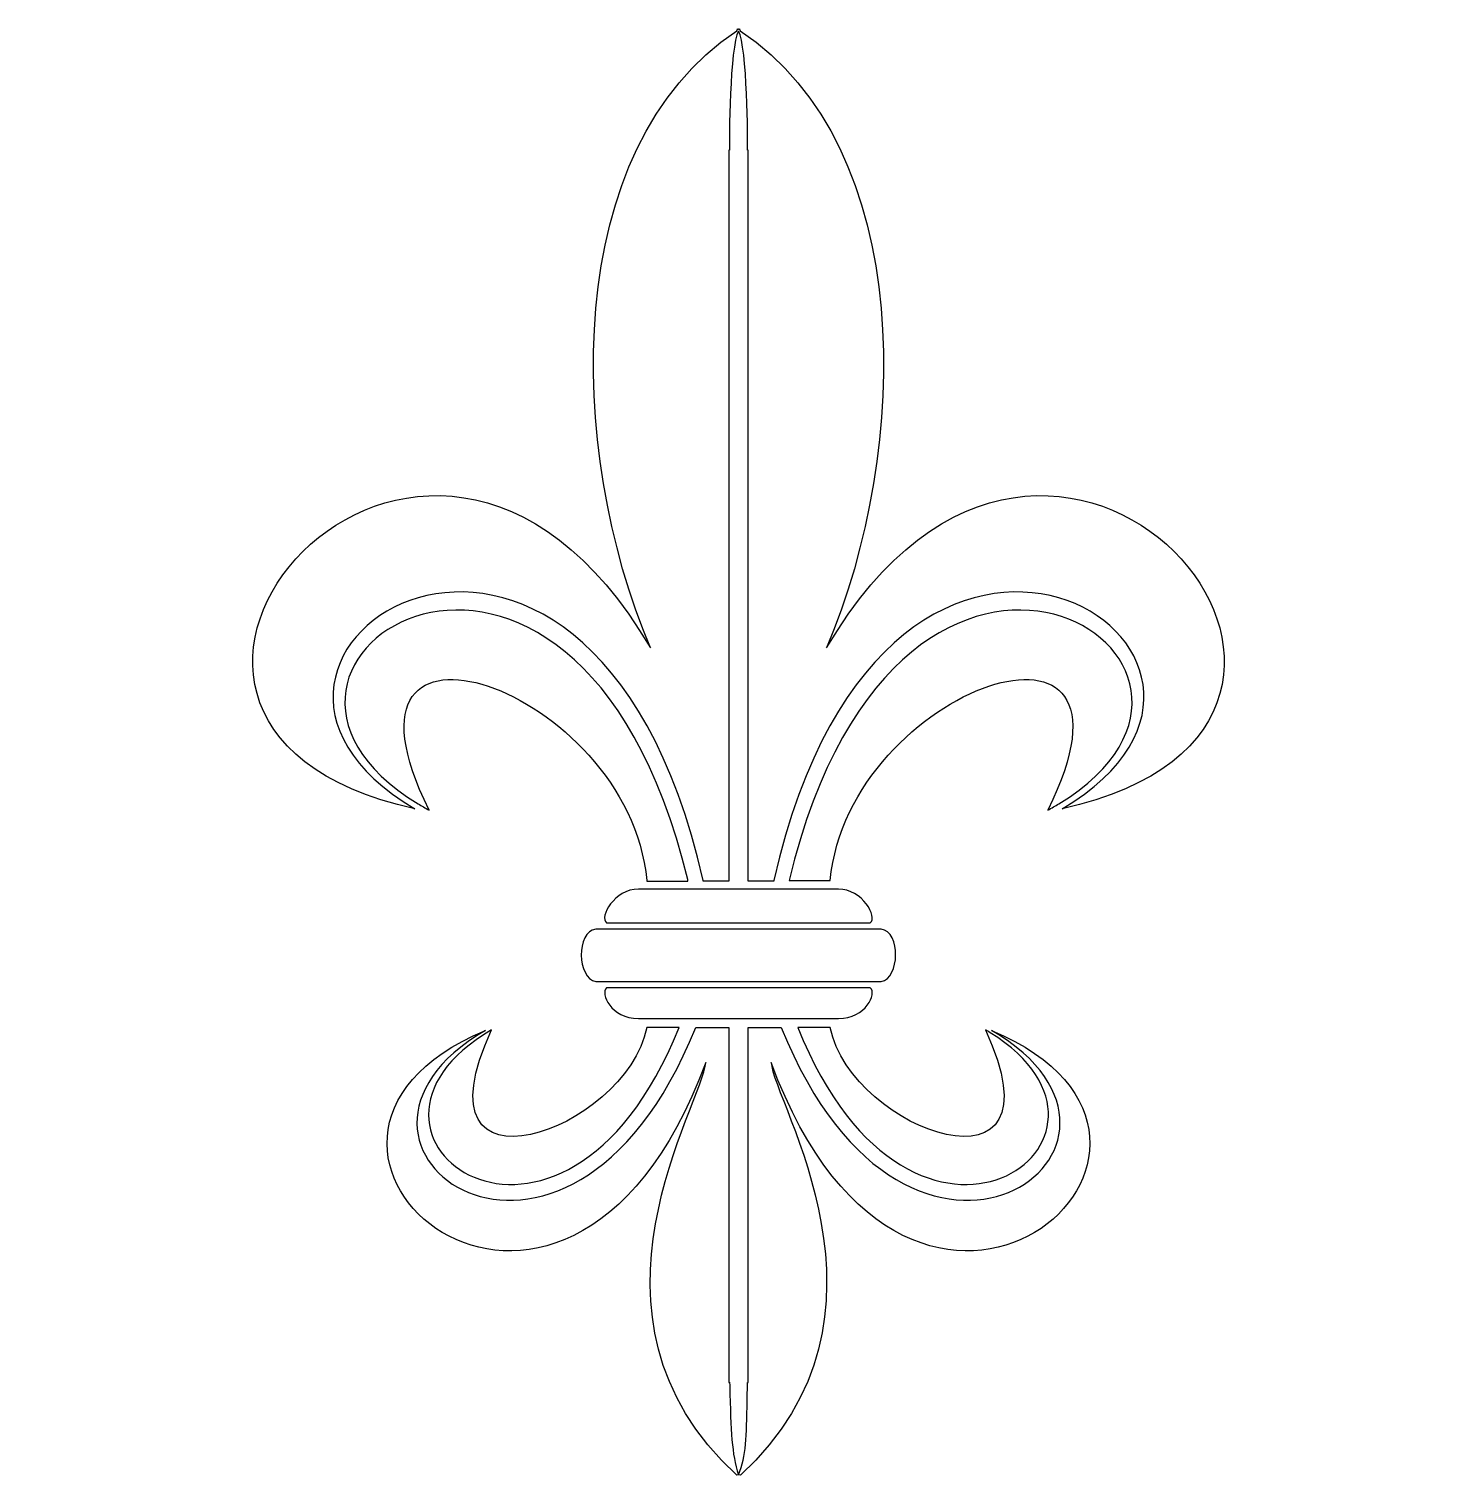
# Model space of a CAD drawing. Header units: centimetres. Extents: x -10.3 to 10.3, y -10.5 to 10.4.
import ezdxf

# ---------------------------------------------------------------- set-up
doc = ezdxf.new("R2010")
doc.units = ezdxf.units.CM
doc.header["$MEASUREMENT"] = 0
doc.layers.add('Layer 1', color=7, linetype='Continuous')

msp = doc.modelspace()

# ---------------------------------------------------------------- linework, layer by layer
at = {"layer": 'Layer 1'}
for points, knots in [([(0.02627, 10.42371), (0.02111, 10.43406), (0.01577, 10.44284), (0.01016, 10.44956), (0.01016, 10.44956), (0.01016, 10.44956), (0.00045, 10.44144), (0.00045, 10.44144), (0.00045, 10.44144), (0.00045, 10.44144), (0.0004, 10.44144), (0.0004, 10.44144), (0.0004, 10.44144), (0.0004, 10.44144), (0.00034, 10.44144), (0.00034, 10.44144), (0.00034, 10.44144), (0.00034, 10.44144), (-0.00942, 10.44962), (-0.00942, 10.44962), (-0.00942, 10.44962), (-0.01516, 10.44285), (-0.02077, 10.43406), (-0.02617, 10.42327), (-0.02617, 10.42327), (-2.57125, 8.72046), (-2.4968, 4.39175), (-1.27516, 1.48694), (-1.27516, 1.48694), (-4.55411, 7.10052), (-10.27023, 0.37587), (-4.68371, -0.83987), (-4.68371, -0.83987), (-8.45275, 1.36863), (-2.17435, 5.43965), (-0.51128, -1.87762), (-0.51128, -1.87762), (-0.51128, -1.87762), (-0.51128, -1.8904), (-0.51128, -1.8904), (-0.51128, -1.8904), (-0.51128, -1.8904), (-0.14052, -1.89039), (-0.14052, -1.89039), (-0.14052, -1.89039), (-0.14052, -1.89039), (-0.14052, -1.87761), (-0.14052, -1.87761), (-0.14052, -1.87761), (-0.14052, -1.87761), (-0.14052, -1.86486), (-0.14052, -1.86486), (-0.14052, -1.86486), (-0.14052, -1.86486), (-0.14052, 8.69487), (-0.14052, 8.69487), (-0.14052, 8.69487), (-0.14052, 8.69487), (-0.14052, 8.69487), (-0.14052, 8.69487), (-0.14052, 8.69487), (-0.14052, 8.69487), (-0.12777, 8.69622), (-0.12777, 8.69622), (-0.12777, 8.69622), (-0.13872, 8.80174), (-0.12624, 10.19985), (0.00029, 10.41847), (0.00029, 10.41847), (0.12785, 10.1976), (0.13824, 8.80351), (0.1284, 8.69601), (0.1284, 8.69601), (0.1284, 8.69601), (0.14113, 8.69487), (0.14113, 8.69487), (0.14113, 8.69487), (0.14113, 8.69487), (0.14113, -1.86486), (0.14113, -1.86486), (0.14113, -1.86486), (0.14113, -1.86486), (0.14113, -1.87761), (0.14113, -1.87761), (0.14113, -1.87761), (0.14113, -1.87761), (0.14113, -1.89039), (0.14113, -1.89039), (0.14113, -1.89039), (0.14113, -1.89039), (0.51189, -1.8904), (0.51189, -1.8904), (0.51189, -1.8904), (0.51189, -1.8904), (0.51189, -1.87767), (0.51189, -1.87767), (0.51189, -1.87767), (2.17496, 5.43959), (8.45336, 1.36864), (4.68313, -0.83987), (4.68313, -0.83987), (10.27084, 0.37586), (4.55359, 7.10057), (1.2758, 1.4869), (1.2758, 1.4869), (2.49642, 4.3919), (2.57191, 8.72128), (0.02627, 10.42371), (0.02627, 10.42371), (0.02627, 10.42371), (0.02627, 10.42371), (0.02627, 10.42371)], [0, 0, 0, 0, 0.03448276, 0.03448276, 0.03448276, 0.03448276, 0.06896552, 0.06896552, 0.06896552, 0.06896552, 0.10344828, 0.10344828, 0.10344828, 0.10344828, 0.13793103, 0.13793103, 0.13793103, 0.13793103, 0.17241379, 0.17241379, 0.17241379, 0.17241379, 0.20689655, 0.20689655, 0.20689655, 0.20689655, 0.24137931, 0.24137931, 0.24137931, 0.24137931, 0.27586207, 0.27586207, 0.27586207, 0.27586207, 0.31034483, 0.31034483, 0.31034483, 0.31034483, 0.34482759, 0.34482759, 0.34482759, 0.34482759, 0.37931034, 0.37931034, 0.37931034, 0.37931034, 0.4137931, 0.4137931, 0.4137931, 0.4137931, 0.44827586, 0.44827586, 0.44827586, 0.44827586, 0.48275862, 0.48275862, 0.48275862, 0.48275862, 0.51724138, 0.51724138, 0.51724138, 0.51724138, 0.55172414, 0.55172414, 0.55172414, 0.55172414, 0.5862069, 0.5862069, 0.5862069, 0.5862069, 0.62068966, 0.62068966, 0.62068966, 0.62068966, 0.65517241, 0.65517241, 0.65517241, 0.65517241, 0.68965517, 0.68965517, 0.68965517, 0.68965517, 0.72413793, 0.72413793, 0.72413793, 0.72413793, 0.75862069, 0.75862069, 0.75862069, 0.75862069, 0.79310345, 0.79310345, 0.79310345, 0.79310345, 0.82758621, 0.82758621, 0.82758621, 0.82758621, 0.86206897, 0.86206897, 0.86206897, 0.86206897, 0.89655172, 0.89655172, 0.89655172, 0.89655172, 0.93103448, 0.93103448, 0.93103448, 0.93103448, 1, 1, 1, 1]), ([(0.00037, 10.44138), (0.00037, 10.44138), (0.00029, 10.44138), (0.00029, 10.44138), (0.00029, 10.44138), (0.00029, 10.44138), (0.00029, 10.44138), (0.00029, 10.44138), (0.00029, 10.44138), (0.00029, 10.44138), (0.00037, 10.44144), (0.00037, 10.44144), (0.00037, 10.44144), (0.00037, 10.44144), (0.00037, 10.44138), (0.00037, 10.44138)], [0, 0, 0, 0, 0.2, 0.2, 0.2, 0.2, 0.4, 0.4, 0.4, 0.4, 0.6, 0.6, 0.6, 0.6, 1, 1, 1, 1]), ([(-1.32704, -1.89039), (-1.32704, -1.89039), (-1.32704, -1.87761), (-1.32704, -1.87761), (-1.32704, -1.87761), (-1.59626, 0.92475), (-6.13156, 2.47846), (-4.47749, -0.86127), (-4.47749, -0.86127), (-4.53263, -0.83079), (-4.58682, -0.79928), (-4.63859, -0.76888), (-4.63859, -0.76888), (-8.02007, 1.28733), (-2.3632, 4.85555), (-0.73532, -1.86484), (-0.73532, -1.86484), (-0.73532, -1.86484), (-0.73205, -1.86484), (-0.73205, -1.86484), (-0.73205, -1.86484), (-0.73205, -1.86484), (-0.73205, -1.87759), (-0.73205, -1.87759), (-0.73205, -1.87759), (-0.73205, -1.87759), (-0.73205, -1.89037), (-0.73205, -1.89037), (-0.73205, -1.89037), (-0.73205, -1.89037), (-1.32704, -1.89037), (-1.32704, -1.89037), (-1.32704, -1.89037), (-1.32704, -1.89037), (-1.32704, -1.89039), (-1.32704, -1.89039)], [0, 0, 0, 0, 0.1, 0.1, 0.1, 0.1, 0.2, 0.2, 0.2, 0.2, 0.3, 0.3, 0.3, 0.3, 0.4, 0.4, 0.4, 0.4, 0.5, 0.5, 0.5, 0.5, 0.6, 0.6, 0.6, 0.6, 0.7, 0.7, 0.7, 0.7, 0.8, 0.8, 0.8, 0.8, 1, 1, 1, 1]), ([(0.73274, -1.87762), (2.35641, 4.86045), (8.02288, 1.28857), (4.63812, -0.76888), (4.63812, -0.76888), (4.58631, -0.7992), (4.53221, -0.83087), (4.47696, -0.86127), (4.47696, -0.86127), (6.13219, 2.47851), (1.59583, 0.92469), (1.32762, -1.87767), (1.32762, -1.87767), (1.32762, -1.87767), (0.73274, -1.87762), (0.73274, -1.87762), (0.73274, -1.87762), (0.73274, -1.87762), (0.73274, -1.87762), (0.73274, -1.87762)], [0, 0, 0, 0, 0.16666667, 0.16666667, 0.16666667, 0.16666667, 0.33333333, 0.33333333, 0.33333333, 0.33333333, 0.5, 0.5, 0.5, 0.5, 0.66666667, 0.66666667, 0.66666667, 0.66666667, 1, 1, 1, 1]), ([(1.44595, -2.0038), (1.79531, -2.0038), (2.02063, -2.41282), (1.90791, -2.49061), (1.90791, -2.49061), (1.90791, -2.49061), (-1.90841, -2.49058), (-1.90841, -2.49058), (-1.90841, -2.49058), (-2.02107, -2.41277), (-1.7958, -2.00385), (-1.44647, -2.00385), (-1.44647, -2.00385), (-1.44647, -2.00385), (-1.32704, -2.0038), (-1.32704, -2.0038), (-1.32704, -2.0038), (-1.32704, -2.0038), (-0.51128, -2.0038), (-0.51128, -2.0038), (-0.51128, -2.0038), (-0.51128, -2.0038), (0.51189, -2.0038), (0.51189, -2.0038), (0.51189, -2.0038), (0.51189, -2.0038), (1.32765, -2.0038), (1.32765, -2.0038), (1.32765, -2.0038), (1.32765, -2.0038), (1.44595, -2.0038), (1.44595, -2.0038), (1.44595, -2.0038), (1.44595, -2.0038), (1.44595, -2.0038), (1.44595, -2.0038)], [0, 0, 0, 0, 0.1, 0.1, 0.1, 0.1, 0.2, 0.2, 0.2, 0.2, 0.3, 0.3, 0.3, 0.3, 0.4, 0.4, 0.4, 0.4, 0.5, 0.5, 0.5, 0.5, 0.6, 0.6, 0.6, 0.6, 0.7, 0.7, 0.7, 0.7, 0.8, 0.8, 0.8, 0.8, 1, 1, 1, 1]), ([(2.06452, -2.58183), (2.35186, -2.62355), (2.33839, -3.2929), (2.06452, -3.3424), (2.06452, -3.3424), (2.06452, -3.3424), (-2.0651, -3.3424), (-2.0651, -3.3424), (-2.0651, -3.3424), (-2.33773, -3.29287), (-2.35238, -2.62355), (-2.0651, -2.58188), (-2.0651, -2.58188), (-2.0651, -2.58188), (2.06452, -2.58183), (2.06452, -2.58183), (2.06452, -2.58183), (2.06452, -2.58183), (2.06452, -2.58183), (2.06452, -2.58183)], [0, 0, 0, 0, 0.16666667, 0.16666667, 0.16666667, 0.16666667, 0.33333333, 0.33333333, 0.33333333, 0.33333333, 0.5, 0.5, 0.5, 0.5, 0.66666667, 0.66666667, 0.66666667, 0.66666667, 1, 1, 1, 1]), ([(1.90796, -3.43366), (2.00705, -3.51134), (1.8448, -3.87768), (1.44589, -3.87768), (1.44589, -3.87768), (1.44589, -3.87768), (1.32765, -3.87755), (1.32765, -3.87755), (1.32765, -3.87755), (1.32765, -3.87755), (-0.14052, -3.87755), (-0.14052, -3.87755), (-0.14052, -3.87755), (-0.14052, -3.87755), (-1.4465, -3.87755), (-1.4465, -3.87755), (-1.4465, -3.87755), (-1.84536, -3.87755), (-2.00652, -3.51145), (-1.90844, -3.43371), (-1.90844, -3.43371), (-1.90844, -3.43371), (1.90796, -3.43366), (1.90796, -3.43366), (1.90796, -3.43366), (1.90796, -3.43366), (1.90796, -3.43366), (1.90796, -3.43366)], [0, 0, 0, 0, 0.125, 0.125, 0.125, 0.125, 0.25, 0.25, 0.25, 0.25, 0.375, 0.375, 0.375, 0.375, 0.5, 0.5, 0.5, 0.5, 0.625, 0.625, 0.625, 0.625, 0.75, 0.75, 0.75, 0.75, 1, 1, 1, 1]), ([(0.00145, -10.48314), (-0.10086, -10.17236), (-0.10864, -9.87621), (-0.12648, -9.19298), (-0.12648, -9.19298), (-0.12648, -9.19298), (-0.12767, -9.14488), (-0.12767, -9.14488), (-0.12767, -9.14488), (-0.12767, -9.14488), (-0.14026, -9.14522), (-0.14026, -9.14522), (-0.14026, -9.14522), (-0.14026, -9.14522), (-0.14047, -9.13562), (-0.14047, -9.13562), (-0.14047, -9.13562), (-0.14047, -9.13562), (-0.14047, -4.51308), (-0.14047, -4.51308), (-0.14047, -4.51308), (-0.14047, -4.51308), (-0.14047, -4.50348), (-0.14047, -4.50348), (-0.14047, -4.50348), (-0.14047, -4.50348), (-0.14047, -4.00606), (-0.14047, -4.00606), (-0.14047, -4.00606), (-0.14047, -4.00606), (-0.61934, -4.00611), (-0.61934, -4.00611), (-0.61934, -4.00611), (-2.47963, -8.65741), (-6.51801, -5.71196), (-3.6639, -4.05006), (-3.6639, -4.05006), (-3.6639, -4.05006), (-3.66395, -4.04895), (-3.66395, -4.04895), (-3.66395, -4.04895), (-7.52271, -5.66569), (-2.52915, -10.08174), (-0.47352, -4.51475), (-0.47352, -4.51475), (-0.50043, -5.07114), (-2.53449, -8.19823), (-0.02405, -10.48764), (-0.02405, -10.48764), (-0.02405, -10.48764), (0.00145, -10.48314), (0.00145, -10.48314)], [0, 0, 0, 0, 0.07142857, 0.07142857, 0.07142857, 0.07142857, 0.14285714, 0.14285714, 0.14285714, 0.14285714, 0.21428571, 0.21428571, 0.21428571, 0.21428571, 0.28571429, 0.28571429, 0.28571429, 0.28571429, 0.35714286, 0.35714286, 0.35714286, 0.35714286, 0.42857143, 0.42857143, 0.42857143, 0.42857143, 0.5, 0.5, 0.5, 0.5, 0.57142857, 0.57142857, 0.57142857, 0.57142857, 0.64285714, 0.64285714, 0.64285714, 0.64285714, 0.71428571, 0.71428571, 0.71428571, 0.71428571, 0.78571429, 0.78571429, 0.78571429, 0.78571429, 0.85714286, 0.85714286, 0.85714286, 0.85714286, 1, 1, 1, 1]), ([(-3.57262, -4.04098), (-4.76933, -6.61564), (-1.63129, -5.52053), (-1.32705, -4.00611), (-1.32705, -4.00611), (-1.32705, -4.00611), (-0.85823, -4.00606), (-0.85823, -4.00606), (-0.85823, -4.00606), (-2.5473, -8.2292), (-6.17892, -5.55879), (-3.57262, -4.04098), (-3.57262, -4.04098), (-3.57262, -4.04098), (-3.57262, -4.04098), (-3.57262, -4.04098)], [0, 0, 0, 0, 0.2, 0.2, 0.2, 0.2, 0.4, 0.4, 0.4, 0.4, 0.6, 0.6, 0.6, 0.6, 1, 1, 1, 1]), ([(0.02709, -10.48769), (2.53656, -8.19484), (0.49342, -5.06331), (0.47291, -4.5144), (0.47291, -4.5144), (2.52838, -10.08205), (7.52239, -5.66573), (3.66341, -4.04895), (3.66341, -4.04895), (3.66341, -4.04895), (3.66341, -4.05014), (3.66341, -4.05014), (3.66341, -4.05014), (6.5175, -5.71204), (2.48027, -8.65744), (0.61999, -4.00609), (0.61999, -4.00609), (0.61999, -4.00609), (0.14113, -4.00608), (0.14113, -4.00608), (0.14113, -4.00608), (0.14113, -4.00608), (0.14113, -4.50596), (0.14113, -4.50596), (0.14113, -4.50596), (0.14113, -4.50596), (0.14113, -4.5131), (0.14113, -4.5131), (0.14113, -4.5131), (0.14113, -4.5131), (0.14113, -9.13812), (0.14113, -9.13812), (0.14113, -9.13812), (0.14113, -9.13812), (0.14102, -9.14526), (0.14102, -9.14526), (0.14102, -9.14526), (0.14102, -9.14526), (0.12835, -9.14507), (0.12835, -9.14507), (0.12835, -9.14507), (0.12835, -9.14507), (0.12835, -9.14507), (0.12835, -9.14507), (0.12835, -9.14507), (0.12835, -9.14507), (0.12475, -9.401), (0.12475, -9.401), (0.12475, -9.401), (0.11771, -9.95488), (0.11459, -10.19578), (0.0014, -10.48309), (0.0014, -10.48309), (0.0014, -10.48309), (0.02709, -10.48769), (0.02709, -10.48769)], [0, 0, 0, 0, 0.06666667, 0.06666667, 0.06666667, 0.06666667, 0.13333333, 0.13333333, 0.13333333, 0.13333333, 0.2, 0.2, 0.2, 0.2, 0.26666667, 0.26666667, 0.26666667, 0.26666667, 0.33333333, 0.33333333, 0.33333333, 0.33333333, 0.4, 0.4, 0.4, 0.4, 0.46666667, 0.46666667, 0.46666667, 0.46666667, 0.53333333, 0.53333333, 0.53333333, 0.53333333, 0.6, 0.6, 0.6, 0.6, 0.66666667, 0.66666667, 0.66666667, 0.66666667, 0.73333333, 0.73333333, 0.73333333, 0.73333333, 0.8, 0.8, 0.8, 0.8, 0.86666667, 0.86666667, 0.86666667, 0.86666667, 1, 1, 1, 1]), ([(3.64315, -4.08268), (6.11298, -5.60718), (2.53214, -8.19094), (0.85883, -4.00611), (0.85883, -4.00611), (0.85883, -4.00611), (1.32765, -4.00606), (1.32765, -4.00606), (1.32765, -4.00606), (1.63073, -5.5204), (4.76988, -6.6157), (3.57322, -4.04104), (3.57322, -4.04104), (3.59693, -4.05453), (3.62061, -4.06927), (3.64315, -4.08268)], [0, 0, 0, 0, 0.2, 0.2, 0.2, 0.2, 0.4, 0.4, 0.4, 0.4, 0.6, 0.6, 0.6, 0.6, 1, 1, 1, 1]), ([(0.00145, -10.48314), (0.00145, -10.48314), (0.00145, -10.48314), (0.00145, -10.48314), (0.00145, -10.48314), (0.00145, -10.48314), (0.00145, -10.48314), (0.00145, -10.48314)], [0, 0, 0, 0, 0.33333333, 0.33333333, 0.33333333, 0.33333333, 1, 1, 1, 1]), ([(0.02709, -10.48769), (0.02709, -10.48769), (0.02709, -10.48769), (0.02709, -10.48769), (0.02709, -10.48769), (0.02709, -10.48769), (0.02709, -10.48769), (0.02709, -10.48769)], [0, 0, 0, 0, 0.33333333, 0.33333333, 0.33333333, 0.33333333, 1, 1, 1, 1])]:
    msp.add_open_spline(points, degree=3, knots=knots, dxfattribs=at)

doc.saveas('drawing.dxf')
